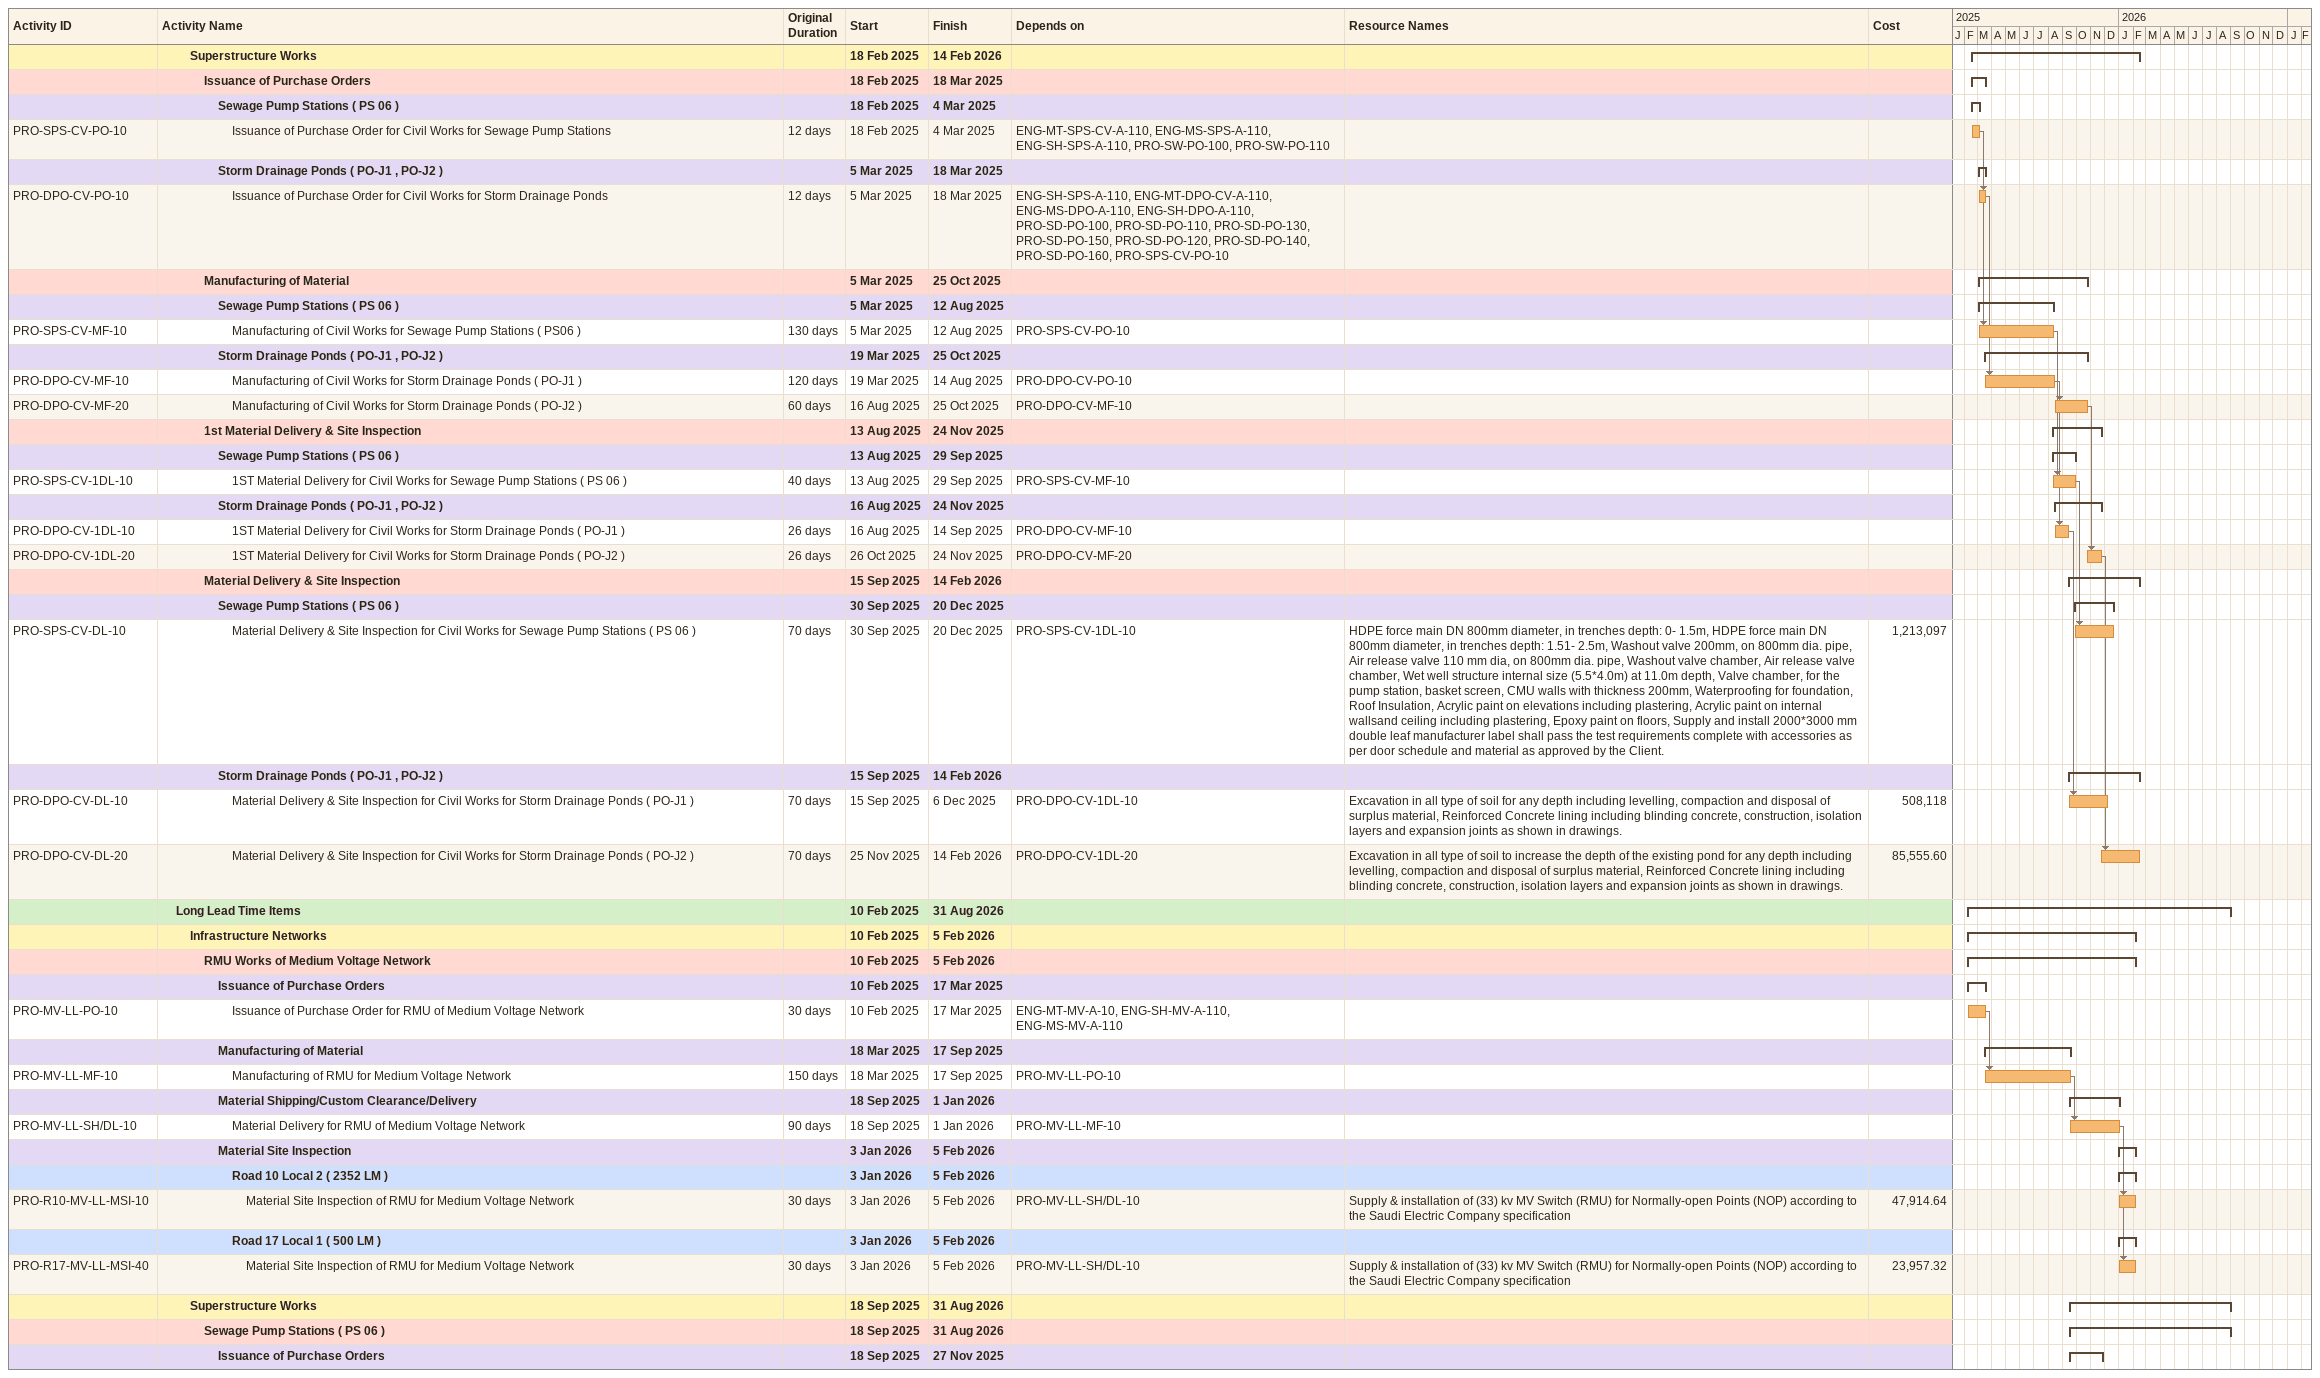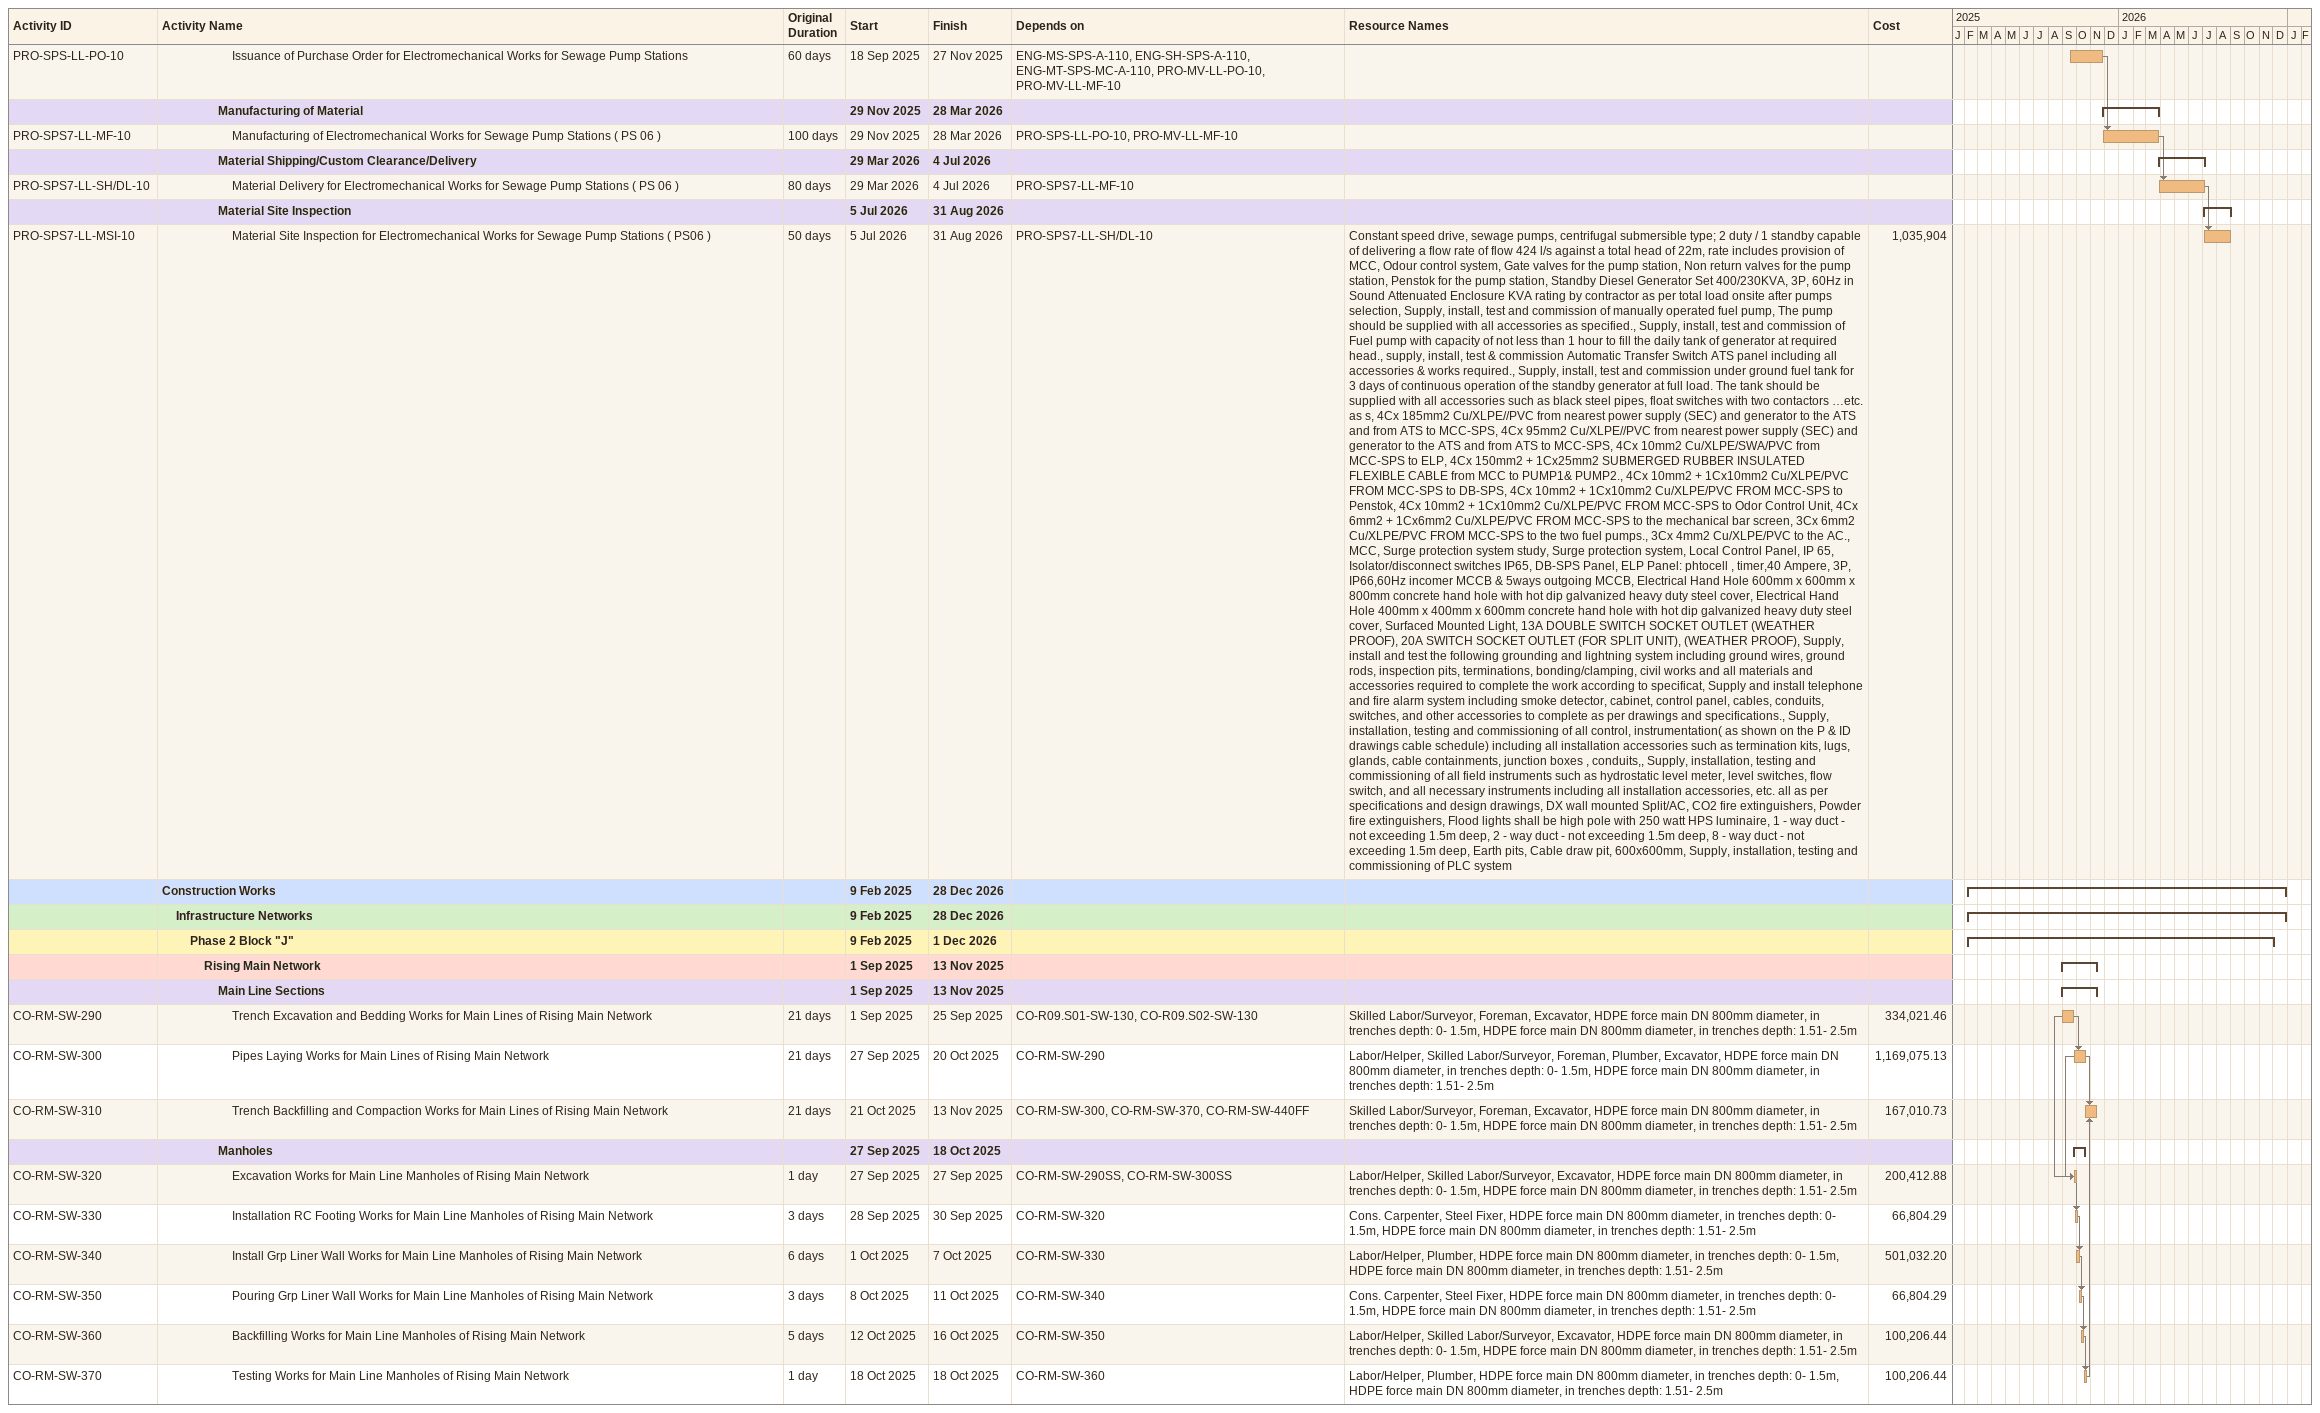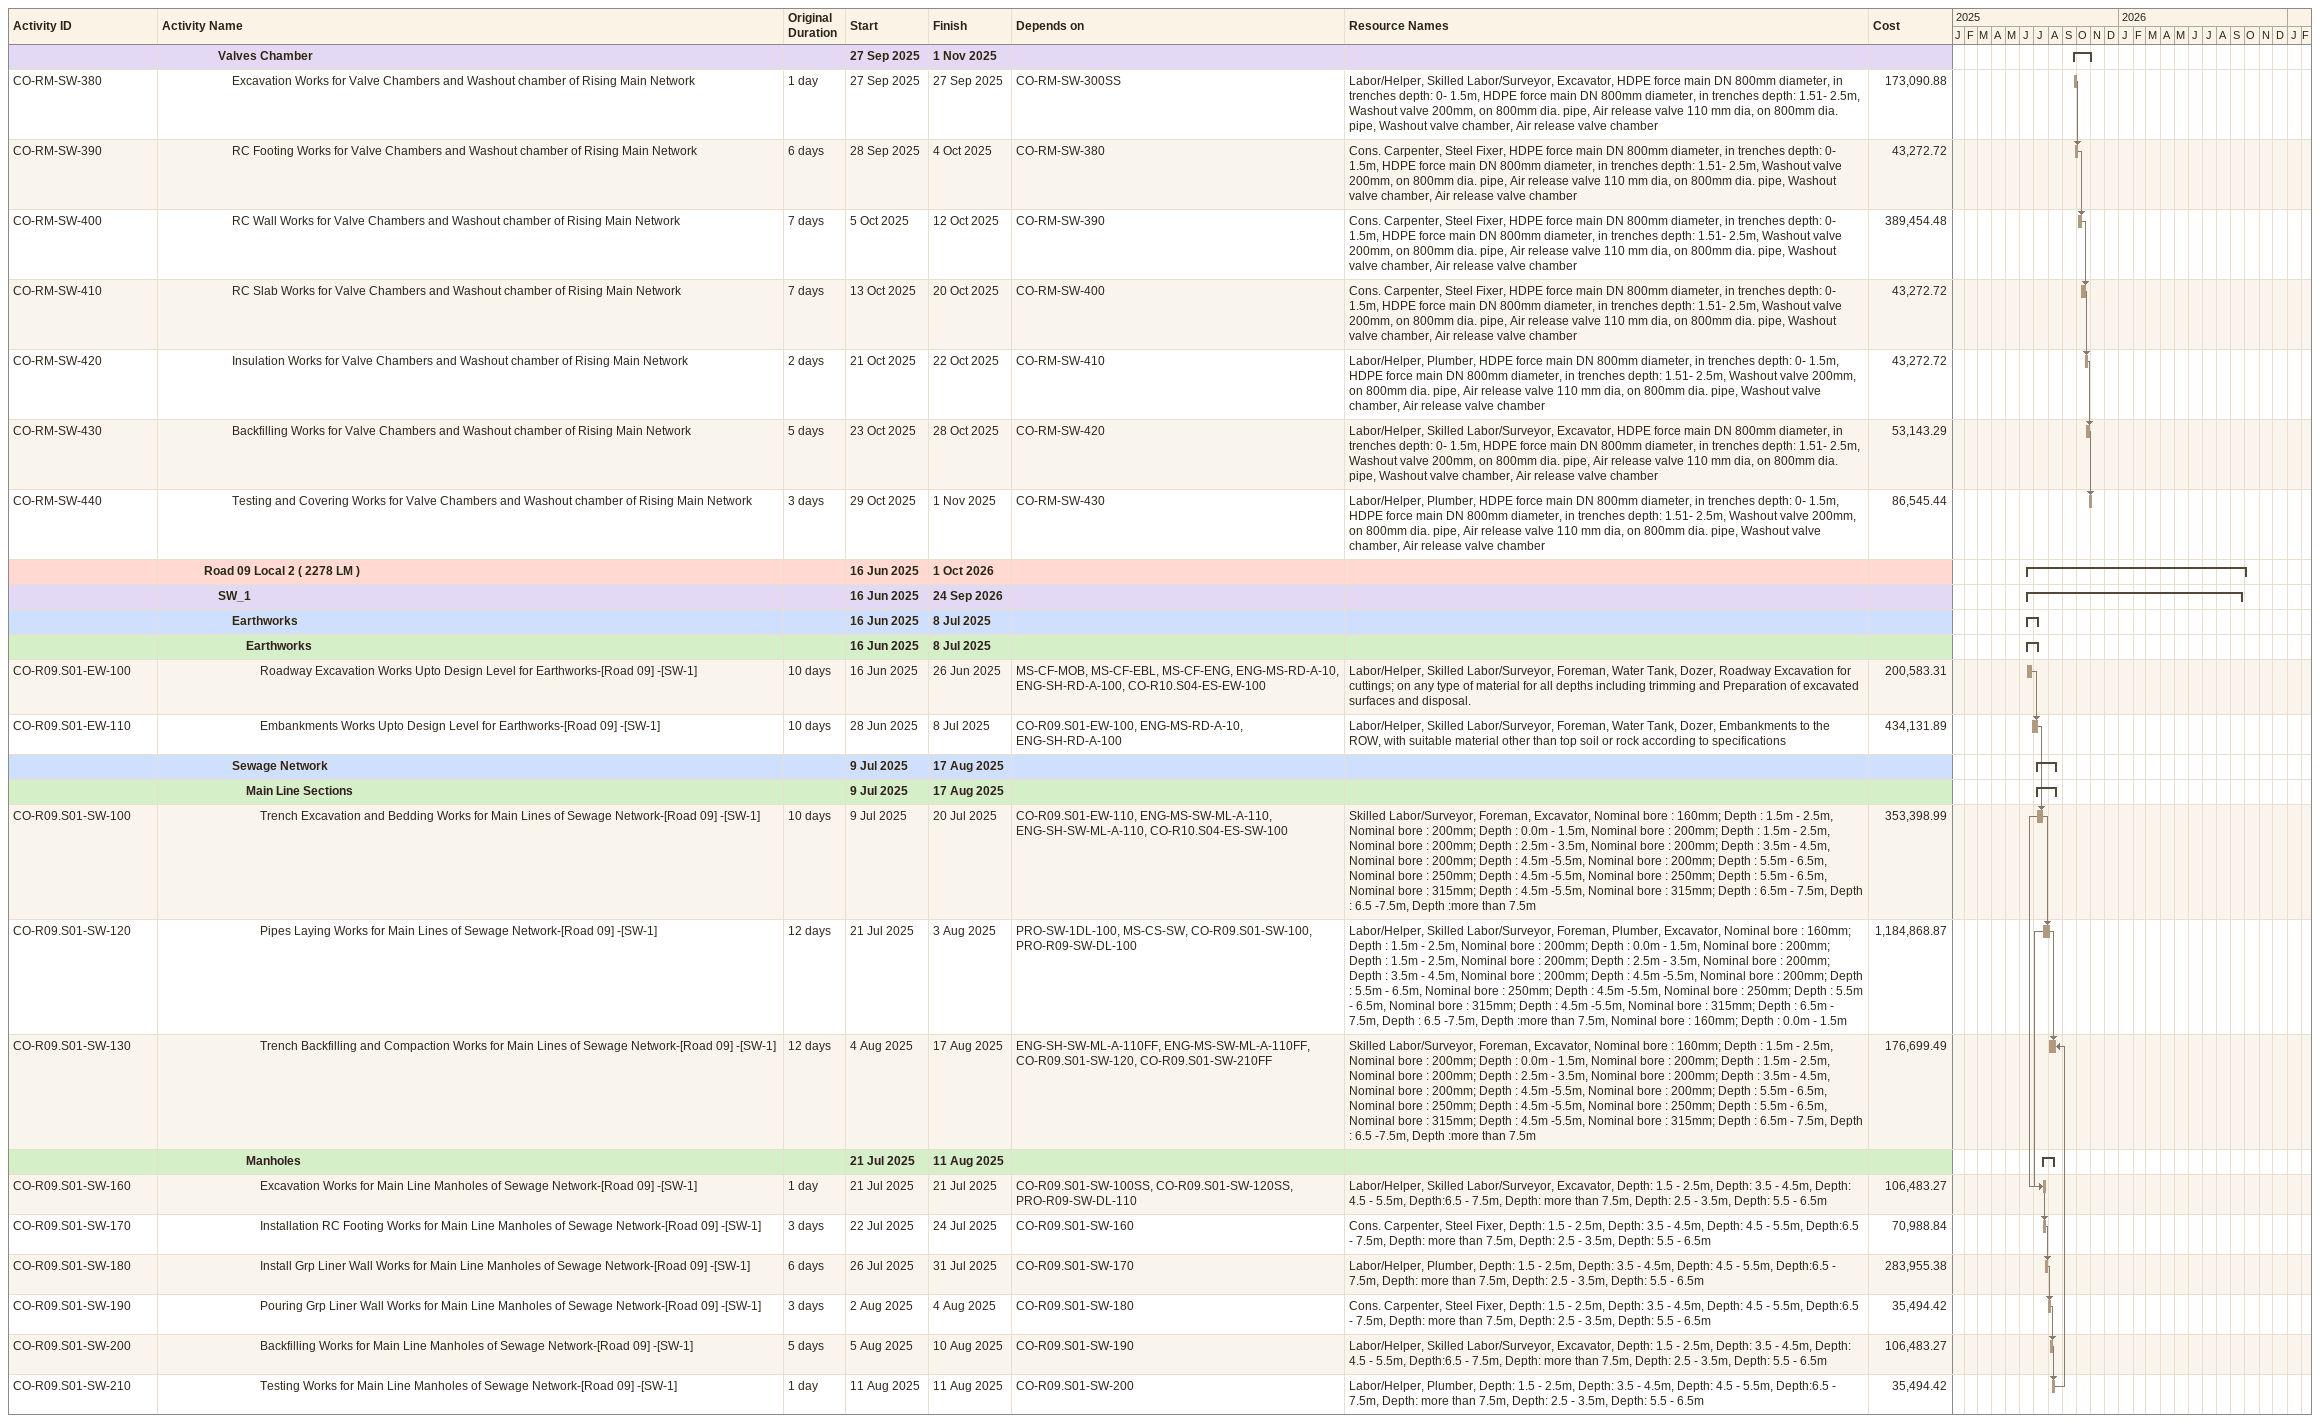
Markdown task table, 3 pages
| ID | Level | Task | Original duration | Start | Finish | Predecessors | Resources | Cost |
|---|---|---|---|---|---|---|---|---|
|  | 3 | **Superstructure Works** |  | 2025-02-18 | 2026-02-14 |  |  |  |
|  | 4 | **Issuance of Purchase Orders** |  | 2025-02-18 | 2025-03-18 |  |  |  |
|  | 5 | **Sewage Pump Stations ( PS 06 )** |  | 2025-02-18 | 2025-03-04 |  |  |  |
| PRO-SPS-CV-PO-10 | 6 | Issuance of Purchase Order for Civil Works for Sewage Pump Stations | 12d | 2025-02-18 | 2025-03-04 | ENG-MT-SPS-CV-A-110, ENG-MS-SPS-A-110, ENG-SH-SPS-A-110, PRO-SW-PO-100, PRO-SW-PO-110 |  |  |
|  | 5 | **Storm Drainage Ponds ( PO-J1 , PO-J2 )** |  | 2025-03-05 | 2025-03-18 |  |  |  |
| PRO-DPO-CV-PO-10 | 6 | Issuance of Purchase Order for Civil Works for Storm Drainage Ponds | 12d | 2025-03-05 | 2025-03-18 | ENG-SH-SPS-A-110, ENG-MT-DPO-CV-A-110, ENG-MS-DPO-A-110, ENG-SH-DPO-A-110, PRO-SD-PO-100, PRO-SD-PO-110, PRO-SD-PO-130, PRO-SD-PO-150, PRO-SD-PO-120, PRO-SD-PO-140, PRO-SD-PO-160, PRO-SPS-CV-PO-10 |  |  |
|  | 4 | **Manufacturing of Material** |  | 2025-03-05 | 2025-10-25 |  |  |  |
|  | 5 | **Sewage Pump Stations ( PS 06 )** |  | 2025-03-05 | 2025-08-12 |  |  |  |
| PRO-SPS-CV-MF-10 | 6 | Manufacturing of Civil Works for Sewage Pump Stations ( PS06 ) | 130d | 2025-03-05 | 2025-08-12 | PRO-SPS-CV-PO-10 |  |  |
|  | 5 | **Storm Drainage Ponds ( PO-J1 , PO-J2 )** |  | 2025-03-19 | 2025-10-25 |  |  |  |
| PRO-DPO-CV-MF-10 | 6 | Manufacturing of Civil Works for Storm Drainage Ponds ( PO-J1 ) | 120d | 2025-03-19 | 2025-08-14 | PRO-DPO-CV-PO-10 |  |  |
| PRO-DPO-CV-MF-20 | 6 | Manufacturing of Civil Works for Storm Drainage Ponds ( PO-J2 ) | 60d | 2025-08-16 | 2025-10-25 | PRO-DPO-CV-MF-10 |  |  |
|  | 4 | **1st Material Delivery & Site Inspection** |  | 2025-08-13 | 2025-11-24 |  |  |  |
|  | 5 | **Sewage Pump Stations ( PS 06 )** |  | 2025-08-13 | 2025-09-29 |  |  |  |
| PRO-SPS-CV-1DL-10 | 6 | 1ST Material Delivery for Civil Works for Sewage Pump Stations ( PS 06 ) | 40d | 2025-08-13 | 2025-09-29 | PRO-SPS-CV-MF-10 |  |  |
|  | 5 | **Storm Drainage Ponds ( PO-J1 , PO-J2 )** |  | 2025-08-16 | 2025-11-24 |  |  |  |
| PRO-DPO-CV-1DL-10 | 6 | 1ST Material Delivery for Civil Works for Storm Drainage Ponds ( PO-J1 ) | 26d | 2025-08-16 | 2025-09-14 | PRO-DPO-CV-MF-10 |  |  |
| PRO-DPO-CV-1DL-20 | 6 | 1ST Material Delivery for Civil Works for Storm Drainage Ponds ( PO-J2 ) | 26d | 2025-10-26 | 2025-11-24 | PRO-DPO-CV-MF-20 |  |  |
|  | 4 | **Material Delivery & Site Inspection** |  | 2025-09-15 | 2026-02-14 |  |  |  |
|  | 5 | **Sewage Pump Stations ( PS 06 )** |  | 2025-09-30 | 2025-12-20 |  |  |  |
| PRO-SPS-CV-DL-10 | 6 | Material Delivery & Site Inspection for Civil Works for Sewage Pump Stations ( PS 06 ) | 70d | 2025-09-30 | 2025-12-20 | PRO-SPS-CV-1DL-10 | HDPE force main DN 800mm diameter, in trenches depth: 0- 1.5m, HDPE force main DN 800mm diameter, in trenches depth: 1.51- 2.5m, Washout valve 200mm, on 800mm dia. pipe, Air release valve 110 mm dia, on 800mm dia. pipe, Washout valve chamber, Air release valve chamber, Wet well structure internal size (5.5*4.0m) at 11.0m depth, Valve chamber, for the pump station, basket screen, CMU walls with thickness 200mm, Waterproofing for foundation, Roof Insulation, Acrylic paint on elevations including plastering, Acrylic paint on internal wallsand ceiling including plastering, Epoxy paint on floors, Supply and install 2000*3000 mm double leaf manufacturer label shall pass the test requirements complete with accessories as per door schedule and material as approved by the Client. | 1213097 |
|  | 5 | **Storm Drainage Ponds ( PO-J1 , PO-J2 )** |  | 2025-09-15 | 2026-02-14 |  |  |  |
| PRO-DPO-CV-DL-10 | 6 | Material Delivery & Site Inspection for Civil Works for Storm Drainage Ponds ( PO-J1 ) | 70d | 2025-09-15 | 2025-12-06 | PRO-DPO-CV-1DL-10 | Excavation in all type of soil for any depth including levelling, compaction and disposal of surplus material, Reinforced Concrete lining including blinding concrete, construction, isolation layers and expansion joints as shown in drawings. | 508118 |
| PRO-DPO-CV-DL-20 | 6 | Material Delivery & Site Inspection for Civil Works for Storm Drainage Ponds ( PO-J2 ) | 70d | 2025-11-25 | 2026-02-14 | PRO-DPO-CV-1DL-20 | Excavation in all type of soil to increase the depth of the existing pond for any depth including levelling, compaction and disposal of surplus material, Reinforced Concrete lining including blinding concrete, construction, isolation layers and expansion joints as shown in drawings. | 85555.60 |
|  | 2 | **Long Lead Time Items** |  | 2025-02-10 | 2026-08-31 |  |  |  |
|  | 3 | **Infrastructure Networks** |  | 2025-02-10 | 2026-02-05 |  |  |  |
|  | 4 | **RMU Works of Medium Voltage Network** |  | 2025-02-10 | 2026-02-05 |  |  |  |
|  | 5 | **Issuance of Purchase Orders** |  | 2025-02-10 | 2025-03-17 |  |  |  |
| PRO-MV-LL-PO-10 | 6 | Issuance of Purchase Order for RMU of Medium Voltage Network | 30d | 2025-02-10 | 2025-03-17 | ENG-MT-MV-A-10, ENG-SH-MV-A-110, ENG-MS-MV-A-110 |  |  |
|  | 5 | **Manufacturing of Material** |  | 2025-03-18 | 2025-09-17 |  |  |  |
| PRO-MV-LL-MF-10 | 6 | Manufacturing of RMU for Medium Voltage Network | 150d | 2025-03-18 | 2025-09-17 | PRO-MV-LL-PO-10 |  |  |
|  | 5 | **Material Shipping/Custom Clearance/Delivery** |  | 2025-09-18 | 2026-01-01 |  |  |  |
| PRO-MV-LL-SH/DL-10 | 6 | Material Delivery for RMU of Medium Voltage Network | 90d | 2025-09-18 | 2026-01-01 | PRO-MV-LL-MF-10 |  |  |
|  | 5 | **Material Site Inspection** |  | 2026-01-03 | 2026-02-05 |  |  |  |
|  | 6 | **Road 10 Local 2 ( 2352 LM )** |  | 2026-01-03 | 2026-02-05 |  |  |  |
| PRO-R10-MV-LL-MSI-10 | 7 | Material Site Inspection of RMU for Medium Voltage Network | 30d | 2026-01-03 | 2026-02-05 | PRO-MV-LL-SH/DL-10 | Supply & installation of (33) kv MV Switch (RMU) for Normally-open Points (NOP) according to the Saudi Electric Company specification | 47914.64 |
|  | 6 | **Road 17 Local 1 ( 500 LM )** |  | 2026-01-03 | 2026-02-05 |  |  |  |
| PRO-R17-MV-LL-MSI-40 | 7 | Material Site Inspection of RMU for Medium Voltage Network | 30d | 2026-01-03 | 2026-02-05 | PRO-MV-LL-SH/DL-10 | Supply & installation of (33) kv MV Switch (RMU) for Normally-open Points (NOP) according to the Saudi Electric Company specification | 23957.32 |
|  | 3 | **Superstructure Works** |  | 2025-09-18 | 2026-08-31 |  |  |  |
|  | 4 | **Sewage Pump Stations ( PS 06 )** |  | 2025-09-18 | 2026-08-31 |  |  |  |
|  | 5 | **Issuance of Purchase Orders** |  | 2025-09-18 | 2025-11-27 |  |  |  |
| PRO-SPS-LL-PO-10 | 6 | Issuance of Purchase Order for Electromechanical Works for Sewage Pump Stations | 60d | 2025-09-18 | 2025-11-27 | ENG-MS-SPS-A-110, ENG-SH-SPS-A-110, ENG-MT-SPS-MC-A-110, PRO-MV-LL-PO-10, PRO-MV-LL-MF-10 |  |  |
|  | 5 | **Manufacturing of Material** |  | 2025-11-29 | 2026-03-28 |  |  |  |
| PRO-SPS7-LL-MF-10 | 6 | Manufacturing of Electromechanical Works for Sewage Pump Stations ( PS 06 ) | 100d | 2025-11-29 | 2026-03-28 | PRO-SPS-LL-PO-10, PRO-MV-LL-MF-10 |  |  |
|  | 5 | **Material Shipping/Custom Clearance/Delivery** |  | 2026-03-29 | 2026-07-04 |  |  |  |
| PRO-SPS7-LL-SH/DL-10 | 6 | Material Delivery for Electromechanical Works for Sewage Pump Stations ( PS 06 ) | 80d | 2026-03-29 | 2026-07-04 | PRO-SPS7-LL-MF-10 |  |  |
|  | 5 | **Material Site Inspection** |  | 2026-07-05 | 2026-08-31 |  |  |  |
| PRO-SPS7-LL-MSI-10 | 6 | Material Site Inspection for Electromechanical Works for Sewage Pump Stations ( PS06 ) | 50d | 2026-07-05 | 2026-08-31 | PRO-SPS7-LL-SH/DL-10 | Constant speed drive, sewage pumps, centrifugal submersible type; 2 duty / 1 standby capable of delivering a flow rate of flow 424 l/s against a total head of 22m, rate includes provision of MCC, Odour control system, Gate valves for the pump station, Non return valves for the pump station, Penstok for the pump station, Standby Diesel Generator Set 400/230KVA, 3P, 60Hz in Sound Attenuated Enclosure KVA rating by contractor as per total load onsite after pumps selection, Supply, install, test and commission of manually operated fuel pump, The pump should be supplied with all accessories as specified., Supply, install, test and commission of Fuel pump with capacity of not less than 1 hour to fill the daily tank of generator at required head., supply, install, test & commission Automatic Transfer Switch ATS panel including all accessories & works required., Supply, install, test and commission under ground fuel tank for 3 days of continuous operation of the standby generator at full load. The tank should be supplied with all accessories such as black steel pipes, float switches with two contactors …etc. as s, 4Cx 185mm2 Cu/XLPE//PVC from nearest power supply (SEC) and generator to the ATS and from ATS to MCC-SPS, 4Cx 95mm2 Cu/XLPE//PVC from nearest power supply (SEC) and generator to the ATS and from ATS to MCC-SPS, 4Cx 10mm2 Cu/XLPE/SWA/PVC from MCC-SPS to ELP, 4Cx 150mm2 + 1Cx25mm2 SUBMERGED RUBBER INSULATED FLEXIBLE CABLE from MCC to PUMP1& PUMP2., 4Cx 10mm2 + 1Cx10mm2 Cu/XLPE/PVC FROM MCC-SPS to DB-SPS, 4Cx 10mm2 + 1Cx10mm2 Cu/XLPE/PVC FROM MCC-SPS to Penstok, 4Cx 10mm2 + 1Cx10mm2 Cu/XLPE/PVC FROM MCC-SPS to Odor Control Unit, 4Cx 6mm2 + 1Cx6mm2 Cu/XLPE/PVC FROM MCC-SPS to the mechanical bar screen, 3Cx 6mm2 Cu/XLPE/PVC FROM MCC-SPS to the two fuel pumps., 3Cx 4mm2 Cu/XLPE/PVC to the AC., MCC, Surge protection system study, Surge protection system, Local Control Panel, IP 65, Isolator/disconnect switches IP65, DB-SPS Panel, ELP Panel: phtocell , timer,40 Ampere, 3P, IP66,60Hz incomer MCCB & 5ways outgoing MCCB, Electrical Hand Hole 600mm x 600mm x 800mm concrete hand hole with hot dip galvanized heavy duty steel cover, Electrical Hand Hole 400mm x 400mm x 600mm concrete hand hole with hot dip galvanized heavy duty steel cover, Surfaced Mounted Light, 13A DOUBLE SWITCH SOCKET OUTLET (WEATHER PROOF), 20A SWITCH SOCKET OUTLET (FOR SPLIT UNIT), (WEATHER PROOF), Supply, install and test the following grounding and lightning system including ground wires, ground rods, inspection pits, terminations, bonding/clamping, civil works and all materials and accessories required to complete the work according to specificat, Supply and install telephone and fire alarm system including smoke detector, cabinet, control panel, cables, conduits, switches, and other accessories to complete as per drawings and specifications., Supply, installation, testing and commissioning of all control, instrumentation( as shown on the P & ID drawings cable schedule) including all installation accessories such as termination kits, lugs, glands, cable containments, junction boxes , conduits,, Supply, installation, testing and commissioning of all field instruments such as hydrostatic level meter, level switches, flow switch, and all necessary instruments including all installation accessories, etc. all as per specifications and design drawings, DX wall mounted Split/AC, CO2 fire extinguishers, Powder fire extinguishers, Flood lights shall be high pole with 250 watt HPS luminaire, 1 - way duct - not exceeding 1.5m deep, 2 - way duct - not exceeding 1.5m deep, 8 - way duct - not exceeding 1.5m deep, Earth pits, Cable draw pit, 600x600mm, Supply, installation, testing and commissioning of PLC system | 1035904 |
|  | 1 | **Construction Works** |  | 2025-02-09 | 2026-12-28 |  |  |  |
|  | 2 | **Infrastructure Networks** |  | 2025-02-09 | 2026-12-28 |  |  |  |
|  | 3 | **Phase 2 Block "J"** |  | 2025-02-09 | 2026-12-01 |  |  |  |
|  | 4 | **Rising Main Network** |  | 2025-09-01 | 2025-11-13 |  |  |  |
|  | 5 | **Main Line Sections** |  | 2025-09-01 | 2025-11-13 |  |  |  |
| CO-RM-SW-290 | 6 | Trench Excavation and Bedding Works for Main Lines of Rising Main Network | 21d | 2025-09-01 | 2025-09-25 | CO-R09.S01-SW-130, CO-R09.S02-SW-130 | Skilled Labor/Surveyor, Foreman, Excavator, HDPE force main DN 800mm diameter, in trenches depth: 0- 1.5m, HDPE force main DN 800mm diameter, in trenches depth: 1.51- 2.5m | 334021.46 |
| CO-RM-SW-300 | 6 | Pipes Laying Works for Main Lines of Rising Main Network | 21d | 2025-09-27 | 2025-10-20 | CO-RM-SW-290 | Labor/Helper, Skilled Labor/Surveyor, Foreman, Plumber, Excavator, HDPE force main DN 800mm diameter, in trenches depth: 0- 1.5m, HDPE force main DN 800mm diameter, in trenches depth: 1.51- 2.5m | 1169075.13 |
| CO-RM-SW-310 | 6 | Trench Backfilling and Compaction Works for Main Lines of Rising Main Network | 21d | 2025-10-21 | 2025-11-13 | CO-RM-SW-300, CO-RM-SW-370, CO-RM-SW-440FF | Skilled Labor/Surveyor, Foreman, Excavator, HDPE force main DN 800mm diameter, in trenches depth: 0- 1.5m, HDPE force main DN 800mm diameter, in trenches depth: 1.51- 2.5m | 167010.73 |
|  | 5 | **Manholes** |  | 2025-09-27 | 2025-10-18 |  |  |  |
| CO-RM-SW-320 | 6 | Excavation Works for Main Line Manholes of Rising Main Network | 1d | 2025-09-27 | 2025-09-27 | CO-RM-SW-290SS, CO-RM-SW-300SS | Labor/Helper, Skilled Labor/Surveyor, Excavator, HDPE force main DN 800mm diameter, in trenches depth: 0- 1.5m, HDPE force main DN 800mm diameter, in trenches depth: 1.51- 2.5m | 200412.88 |
| CO-RM-SW-330 | 6 | Installation RC Footing Works for Main Line Manholes of Rising Main Network | 3d | 2025-09-28 | 2025-09-30 | CO-RM-SW-320 | Cons. Carpenter, Steel Fixer, HDPE force main DN 800mm diameter, in trenches depth: 0- 1.5m, HDPE force main DN 800mm diameter, in trenches depth: 1.51- 2.5m | 66804.29 |
| CO-RM-SW-340 | 6 | Install Grp Liner Wall Works for Main Line Manholes of Rising Main Network | 6d | 2025-10-01 | 2025-10-07 | CO-RM-SW-330 | Labor/Helper, Plumber, HDPE force main DN 800mm diameter, in trenches depth: 0- 1.5m, HDPE force main DN 800mm diameter, in trenches depth: 1.51- 2.5m | 501032.20 |
| CO-RM-SW-350 | 6 | Pouring Grp Liner Wall Works for Main Line Manholes of Rising Main Network | 3d | 2025-10-08 | 2025-10-11 | CO-RM-SW-340 | Cons. Carpenter, Steel Fixer, HDPE force main DN 800mm diameter, in trenches depth: 0- 1.5m, HDPE force main DN 800mm diameter, in trenches depth: 1.51- 2.5m | 66804.29 |
| CO-RM-SW-360 | 6 | Backfilling Works for Main Line Manholes of Rising Main Network | 5d | 2025-10-12 | 2025-10-16 | CO-RM-SW-350 | Labor/Helper, Skilled Labor/Surveyor, Excavator, HDPE force main DN 800mm diameter, in trenches depth: 0- 1.5m, HDPE force main DN 800mm diameter, in trenches depth: 1.51- 2.5m | 100206.44 |
| CO-RM-SW-370 | 6 | Testing Works for Main Line Manholes of Rising Main Network | 1d | 2025-10-18 | 2025-10-18 | CO-RM-SW-360 | Labor/Helper, Plumber, HDPE force main DN 800mm diameter, in trenches depth: 0- 1.5m, HDPE force main DN 800mm diameter, in trenches depth: 1.51- 2.5m | 100206.44 |
|  | 5 | **Valves Chamber** |  | 2025-09-27 | 2025-11-01 |  |  |  |
| CO-RM-SW-380 | 6 | Excavation Works for Valve Chambers and Washout chamber of Rising Main Network | 1d | 2025-09-27 | 2025-09-27 | CO-RM-SW-300SS | Labor/Helper, Skilled Labor/Surveyor, Excavator, HDPE force main DN 800mm diameter, in trenches depth: 0- 1.5m, HDPE force main DN 800mm diameter, in trenches depth: 1.51- 2.5m, Washout valve 200mm, on 800mm dia. pipe, Air release valve 110 mm dia, on 800mm dia. pipe, Washout valve chamber, Air release valve chamber | 173090.88 |
| CO-RM-SW-390 | 6 | RC Footing Works for Valve Chambers and Washout chamber of Rising Main Network | 6d | 2025-09-28 | 2025-10-04 | CO-RM-SW-380 | Cons. Carpenter, Steel Fixer, HDPE force main DN 800mm diameter, in trenches depth: 0- 1.5m, HDPE force main DN 800mm diameter, in trenches depth: 1.51- 2.5m, Washout valve 200mm, on 800mm dia. pipe, Air release valve 110 mm dia, on 800mm dia. pipe, Washout valve chamber, Air release valve chamber | 43272.72 |
| CO-RM-SW-400 | 6 | RC Wall Works for Valve Chambers and Washout chamber of Rising Main Network | 7d | 2025-10-05 | 2025-10-12 | CO-RM-SW-390 | Cons. Carpenter, Steel Fixer, HDPE force main DN 800mm diameter, in trenches depth: 0- 1.5m, HDPE force main DN 800mm diameter, in trenches depth: 1.51- 2.5m, Washout valve 200mm, on 800mm dia. pipe, Air release valve 110 mm dia, on 800mm dia. pipe, Washout valve chamber, Air release valve chamber | 389454.48 |
| CO-RM-SW-410 | 6 | RC Slab Works for Valve Chambers and Washout chamber of Rising Main Network | 7d | 2025-10-13 | 2025-10-20 | CO-RM-SW-400 | Cons. Carpenter, Steel Fixer, HDPE force main DN 800mm diameter, in trenches depth: 0- 1.5m, HDPE force main DN 800mm diameter, in trenches depth: 1.51- 2.5m, Washout valve 200mm, on 800mm dia. pipe, Air release valve 110 mm dia, on 800mm dia. pipe, Washout valve chamber, Air release valve chamber | 43272.72 |
| CO-RM-SW-420 | 6 | Insulation Works for Valve Chambers and Washout chamber of Rising Main Network | 2d | 2025-10-21 | 2025-10-22 | CO-RM-SW-410 | Labor/Helper, Plumber, HDPE force main DN 800mm diameter, in trenches depth: 0- 1.5m, HDPE force main DN 800mm diameter, in trenches depth: 1.51- 2.5m, Washout valve 200mm, on 800mm dia. pipe, Air release valve 110 mm dia, on 800mm dia. pipe, Washout valve chamber, Air release valve chamber | 43272.72 |
| CO-RM-SW-430 | 6 | Backfilling Works for Valve Chambers and Washout chamber of Rising Main Network | 5d | 2025-10-23 | 2025-10-28 | CO-RM-SW-420 | Labor/Helper, Skilled Labor/Surveyor, Excavator, HDPE force main DN 800mm diameter, in trenches depth: 0- 1.5m, HDPE force main DN 800mm diameter, in trenches depth: 1.51- 2.5m, Washout valve 200mm, on 800mm dia. pipe, Air release valve 110 mm dia, on 800mm dia. pipe, Washout valve chamber, Air release valve chamber | 53143.29 |
| CO-RM-SW-440 | 6 | Testing and Covering Works for Valve Chambers and Washout chamber of Rising Main Network | 3d | 2025-10-29 | 2025-11-01 | CO-RM-SW-430 | Labor/Helper, Plumber, HDPE force main DN 800mm diameter, in trenches depth: 0- 1.5m, HDPE force main DN 800mm diameter, in trenches depth: 1.51- 2.5m, Washout valve 200mm, on 800mm dia. pipe, Air release valve 110 mm dia, on 800mm dia. pipe, Washout valve chamber, Air release valve chamber | 86545.44 |
|  | 4 | **Road 09 Local 2 ( 2278 LM )** |  | 2025-06-16 | 2026-10-01 |  |  |  |
|  | 5 | **SW_1** |  | 2025-06-16 | 2026-09-24 |  |  |  |
|  | 6 | **Earthworks** |  | 2025-06-16 | 2025-07-08 |  |  |  |
|  | 7 | **Earthworks** |  | 2025-06-16 | 2025-07-08 |  |  |  |
| CO-R09.S01-EW-100 | 8 | Roadway Excavation Works Upto Design Level for Earthworks-[Road 09] -[SW-1] | 10d | 2025-06-16 | 2025-06-26 | MS-CF-MOB, MS-CF-EBL, MS-CF-ENG, ENG-MS-RD-A-10, ENG-SH-RD-A-100, CO-R10.S04-ES-EW-100 | Labor/Helper, Skilled Labor/Surveyor, Foreman, Water Tank, Dozer, Roadway Excavation for cuttings; on any type of material for all depths including trimming and Preparation of excavated surfaces and disposal. | 200583.31 |
| CO-R09.S01-EW-110 | 8 | Embankments Works Upto Design Level for Earthworks-[Road 09] -[SW-1] | 10d | 2025-06-28 | 2025-07-08 | CO-R09.S01-EW-100, ENG-MS-RD-A-10, ENG-SH-RD-A-100 | Labor/Helper, Skilled Labor/Surveyor, Foreman, Water Tank, Dozer, Embankments to the ROW, with suitable material other than top soil or rock according to specifications | 434131.89 |
|  | 6 | **Sewage Network** |  | 2025-07-09 | 2025-08-17 |  |  |  |
|  | 7 | **Main Line Sections** |  | 2025-07-09 | 2025-08-17 |  |  |  |
| CO-R09.S01-SW-100 | 8 | Trench Excavation and Bedding Works for Main Lines of Sewage Network-[Road 09] -[SW-1] | 10d | 2025-07-09 | 2025-07-20 | CO-R09.S01-EW-110, ENG-MS-SW-ML-A-110, ENG-SH-SW-ML-A-110, CO-R10.S04-ES-SW-100 | Skilled Labor/Surveyor, Foreman, Excavator, Nominal bore : 160mm; Depth : 1.5m - 2.5m, Nominal bore : 200mm; Depth : 0.0m - 1.5m, Nominal bore : 200mm; Depth : 1.5m - 2.5m, Nominal bore : 200mm; Depth : 2.5m - 3.5m, Nominal bore : 200mm; Depth : 3.5m - 4.5m, Nominal bore : 200mm; Depth : 4.5m -5.5m, Nominal bore : 200mm; Depth : 5.5m - 6.5m, Nominal bore : 250mm; Depth : 4.5m -5.5m, Nominal bore : 250mm; Depth : 5.5m - 6.5m, Nominal bore : 315mm; Depth : 4.5m -5.5m, Nominal bore : 315mm; Depth : 6.5m - 7.5m, Depth : 6.5 -7.5m, Depth :more than 7.5m | 353398.99 |
| CO-R09.S01-SW-120 | 8 | Pipes Laying Works for Main Lines of Sewage Network-[Road 09] -[SW-1] | 12d | 2025-07-21 | 2025-08-03 | PRO-SW-1DL-100, MS-CS-SW, CO-R09.S01-SW-100, PRO-R09-SW-DL-100 | Labor/Helper, Skilled Labor/Surveyor, Foreman, Plumber, Excavator, Nominal bore : 160mm; Depth : 1.5m - 2.5m, Nominal bore : 200mm; Depth : 0.0m - 1.5m, Nominal bore : 200mm; Depth : 1.5m - 2.5m, Nominal bore : 200mm; Depth : 2.5m - 3.5m, Nominal bore : 200mm; Depth : 3.5m - 4.5m, Nominal bore : 200mm; Depth : 4.5m -5.5m, Nominal bore : 200mm; Depth : 5.5m - 6.5m, Nominal bore : 250mm; Depth : 4.5m -5.5m, Nominal bore : 250mm; Depth : 5.5m - 6.5m, Nominal bore : 315mm; Depth : 4.5m -5.5m, Nominal bore : 315mm; Depth : 6.5m - 7.5m, Depth : 6.5 -7.5m, Depth :more than 7.5m, Nominal bore : 160mm; Depth : 0.0m - 1.5m | 1184868.87 |
| CO-R09.S01-SW-130 | 8 | Trench Backfilling and Compaction Works for Main Lines of Sewage Network-[Road 09] -[SW-1] | 12d | 2025-08-04 | 2025-08-17 | ENG-SH-SW-ML-A-110FF, ENG-MS-SW-ML-A-110FF, CO-R09.S01-SW-120, CO-R09.S01-SW-210FF | Skilled Labor/Surveyor, Foreman, Excavator, Nominal bore : 160mm; Depth : 1.5m - 2.5m, Nominal bore : 200mm; Depth : 0.0m - 1.5m, Nominal bore : 200mm; Depth : 1.5m - 2.5m, Nominal bore : 200mm; Depth : 2.5m - 3.5m, Nominal bore : 200mm; Depth : 3.5m - 4.5m, Nominal bore : 200mm; Depth : 4.5m -5.5m, Nominal bore : 200mm; Depth : 5.5m - 6.5m, Nominal bore : 250mm; Depth : 4.5m -5.5m, Nominal bore : 250mm; Depth : 5.5m - 6.5m, Nominal bore : 315mm; Depth : 4.5m -5.5m, Nominal bore : 315mm; Depth : 6.5m - 7.5m, Depth : 6.5 -7.5m, Depth :more than 7.5m | 176699.49 |
|  | 7 | **Manholes** |  | 2025-07-21 | 2025-08-11 |  |  |  |
| CO-R09.S01-SW-160 | 8 | Excavation Works for Main Line Manholes of Sewage Network-[Road 09] -[SW-1] | 1d | 2025-07-21 | 2025-07-21 | CO-R09.S01-SW-100SS, CO-R09.S01-SW-120SS, PRO-R09-SW-DL-110 | Labor/Helper, Skilled Labor/Surveyor, Excavator, Depth: 1.5 - 2.5m, Depth: 3.5 - 4.5m, Depth: 4.5 - 5.5m, Depth:6.5 - 7.5m, Depth: more than 7.5m, Depth: 2.5 - 3.5m, Depth: 5.5 - 6.5m | 106483.27 |
| CO-R09.S01-SW-170 | 8 | Installation RC Footing Works for Main Line Manholes of Sewage Network-[Road 09] -[SW-1] | 3d | 2025-07-22 | 2025-07-24 | CO-R09.S01-SW-160 | Cons. Carpenter, Steel Fixer, Depth: 1.5 - 2.5m, Depth: 3.5 - 4.5m, Depth: 4.5 - 5.5m, Depth:6.5 - 7.5m, Depth: more than 7.5m, Depth: 2.5 - 3.5m, Depth: 5.5 - 6.5m | 70988.84 |
| CO-R09.S01-SW-180 | 8 | Install Grp Liner Wall Works for Main Line Manholes of Sewage Network-[Road 09] -[SW-1] | 6d | 2025-07-26 | 2025-07-31 | CO-R09.S01-SW-170 | Labor/Helper, Plumber, Depth: 1.5 - 2.5m, Depth: 3.5 - 4.5m, Depth: 4.5 - 5.5m, Depth:6.5 - 7.5m, Depth: more than 7.5m, Depth: 2.5 - 3.5m, Depth: 5.5 - 6.5m | 283955.38 |
| CO-R09.S01-SW-190 | 8 | Pouring Grp Liner Wall Works for Main Line Manholes of Sewage Network-[Road 09] -[SW-1] | 3d | 2025-08-02 | 2025-08-04 | CO-R09.S01-SW-180 | Cons. Carpenter, Steel Fixer, Depth: 1.5 - 2.5m, Depth: 3.5 - 4.5m, Depth: 4.5 - 5.5m, Depth:6.5 - 7.5m, Depth: more than 7.5m, Depth: 2.5 - 3.5m, Depth: 5.5 - 6.5m | 35494.42 |
| CO-R09.S01-SW-200 | 8 | Backfilling Works for Main Line Manholes of Sewage Network-[Road 09] -[SW-1] | 5d | 2025-08-05 | 2025-08-10 | CO-R09.S01-SW-190 | Labor/Helper, Skilled Labor/Surveyor, Excavator, Depth: 1.5 - 2.5m, Depth: 3.5 - 4.5m, Depth: 4.5 - 5.5m, Depth:6.5 - 7.5m, Depth: more than 7.5m, Depth: 2.5 - 3.5m, Depth: 5.5 - 6.5m | 106483.27 |
| CO-R09.S01-SW-210 | 8 | Testing Works for Main Line Manholes of Sewage Network-[Road 09] -[SW-1] | 1d | 2025-08-11 | 2025-08-11 | CO-R09.S01-SW-200 | Labor/Helper, Plumber, Depth: 1.5 - 2.5m, Depth: 3.5 - 4.5m, Depth: 4.5 - 5.5m, Depth:6.5 - 7.5m, Depth: more than 7.5m, Depth: 2.5 - 3.5m, Depth: 5.5 - 6.5m | 35494.42 |
